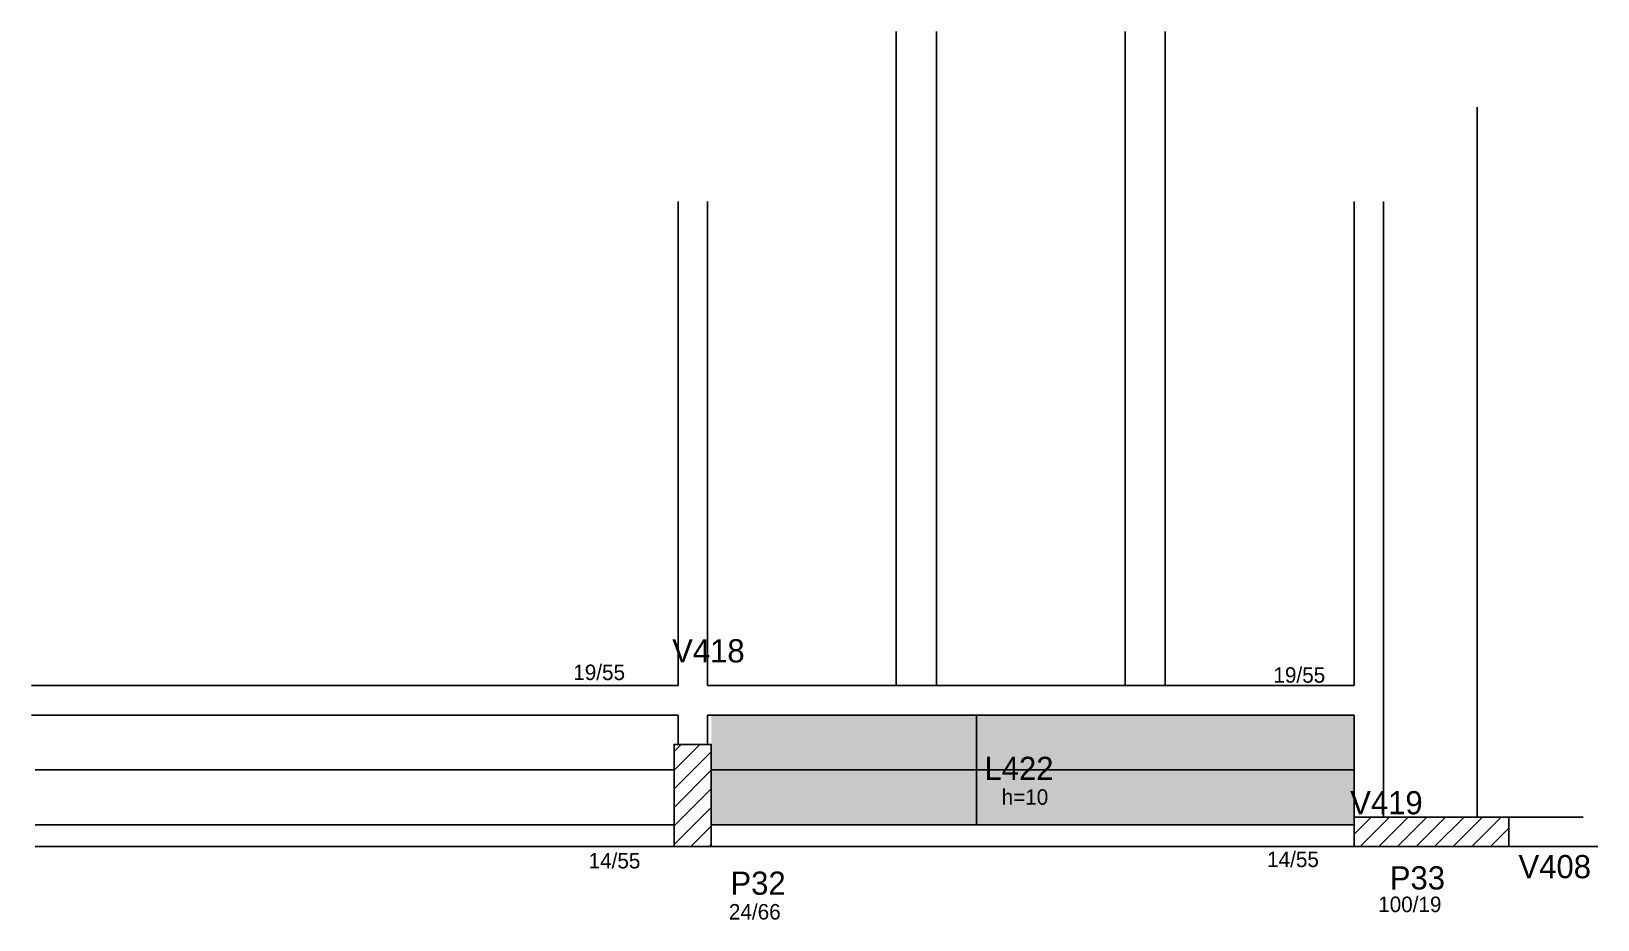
# Model space of a CAD drawing. Header units: metres. Extents: x 4178 to 5191, y 1439 to 2013.
import ezdxf

# ---------------------------------------------------------------- set-up
doc = ezdxf.new("R2010")
doc.units = ezdxf.units.M
for name, color, linetype in [('3', 7, 'Continuous'), ('4', 7, 'Continuous'), ('7', 7, 'Continuous'), ('Painéis', 7, 'Continuous'), ('REAPROVEITAMENTO', 7, 'Continuous')]:
    doc.layers.add(name, color=color, linetype=linetype)

msp = doc.modelspace()

# ---------------------------------------------------------------- hatches: boundary and pattern name
at = {"layer": 'REAPROVEITAMENTO'}
h = msp.add_hatch(color=7, dxfattribs=at)
h.dxf.hatch_style = 1
h.paths.add_polyline_path([(5033.5, 1500.1), (5033.5, 1571.1), (5033.5, 1571.1), (4618, 1571.1), (4618, 1571.1), (4618, 1500.1), (4618, 1500.1), (5033.5, 1500.1)])

# ---------------------------------------------------------------- linework, layer by layer
at = {"layer": '3', "color": 7, "lineweight": 25}
for p, q in [((4594, 1535.4), (4610.7, 1552.1)), ((4594, 1547.5), (4598.6, 1552.1)), ((4594, 1523.4), (4618, 1547.4)), ((4594, 1511.4), (4618, 1535.4)), ((4594, 1499.4), (4618, 1523.4)), ((4594, 1487.4), (4618, 1511.4)), ((4604.8, 1486.1), (4618, 1499.3)), ((5033.5, 1494.1), (5044.5, 1505.1)), ((5037.5, 1486.1), (5056.5, 1505.1)), ((5049.5, 1486.1), (5068.5, 1505.1)), ((5061.5, 1486.1), (5080.5, 1505.1)), ((5073.6, 1486.1), (5092.6, 1505.1)), ((5085.6, 1486.1), (5104.6, 1505.1)), ((5097.6, 1486.1), (5116.6, 1505.1)), ((5109.6, 1486.1), (5128.6, 1505.1)), ((5121.7, 1486.1), (5133.5, 1497.9)), ((4616.8, 1486.1), (4618, 1487.3))]:
    msp.add_line(p, q, dxfattribs=at)
for points in [[(4596.5, 1903.1), (4596.5, 1590.1)], [(4615.5, 1590.1), (4615.5, 1903.1)], [(5033.5, 1903.1), (5033.5, 1590.1)], [(5052.5, 1587.8), (5052.5, 1903.1)], [(4596.5, 1590.1), (4178.5, 1590.1)], [(5033.5, 1590.1), (4615.5, 1590.1)], [(5052.5, 1505.1), (5052.5, 1587.8)], [(4178.5, 1571.1), (4596.5, 1571.1)], [(4596.5, 1571.1), (4596.5, 1552.1)], [(4615.5, 1571.1), (5033.5, 1571.1)], [(4615.5, 1552.1), (4615.5, 1571.1)], [(5033.5, 1571.1), (5033.5, 1505.1)], [(4594, 1500.1), (4181, 1500.1)], [(5033.5, 1500.1), (4618, 1500.1)], [(5181.5, 1505.1), (5133.5, 1505.1)], [(4181, 1486.1), (4594, 1486.1)], [(4618, 1486.1), (5033.5, 1486.1)], [(5133.5, 1486.1), (5191, 1486.1)]]:
    msp.add_lwpolyline(points, dxfattribs=at)
at = {"layer": '7', "color": 7, "lineweight": 25}
for points in [[(4594, 1486.1), (4618, 1486.1), (4618, 1552.1), (4594, 1552.1), (4594, 1486.1)], [(5033.5, 1486.1), (5133.5, 1486.1), (5133.5, 1505.1), (5033.5, 1505.1), (5033.5, 1486.1)]]:
    msp.add_lwpolyline(points, dxfattribs=at)
at = {"layer": 'Painéis', "color": 7, "lineweight": 25}
for p, q in [((4737.5, 2013.1), (4737.5, 1590.1)), ((4763.5, 2013.1), (4763.5, 1590.1)), ((4885.5, 2013.1), (4885.5, 1590.1)), ((4911.5, 2013.1), (4911.5, 1590.1)), ((5113, 1964.1), (5113, 1505.1)), ((4789.5, 1500.1), (4789.5, 1571.1)), ((4181, 1535.6), (4594, 1535.6)), ((4618, 1535.6), (5033.5, 1535.6))]:
    msp.add_line(p, q, dxfattribs=at)

# ---------------------------------------------------------------- texts
at = {"layer": '3', "color": 7, "lineweight": 25}
for s, p in [('19/55', (4528.8, 1593.7)), ('19/55', (4981.4, 1592)), ('h=10', (4805.7, 1513.1)), ('14/55', (4538.7, 1471.9)), ('14/55', (4977.3, 1472.8)), ('24/66', (4629.4, 1438.9)), ('100/19', (5049.1, 1443.7))]:
    msp.add_text(s, height=10, dxfattribs=at).set_placement(p)
at = {"layer": '4', "color": 7, "lineweight": 25}
for s, p in [('V418', (4592.7, 1605.1)), ('L422', (4794.6, 1529.1)), ('V419', (5031, 1506.9)), ('V408', (5139.8, 1465.6)), ('P32', (4630.4, 1454.9)), ('P33', (5056.6, 1458.3))]:
    msp.add_text(s, height=15, dxfattribs=at).set_placement(p)

doc.saveas('drawing.dxf')
